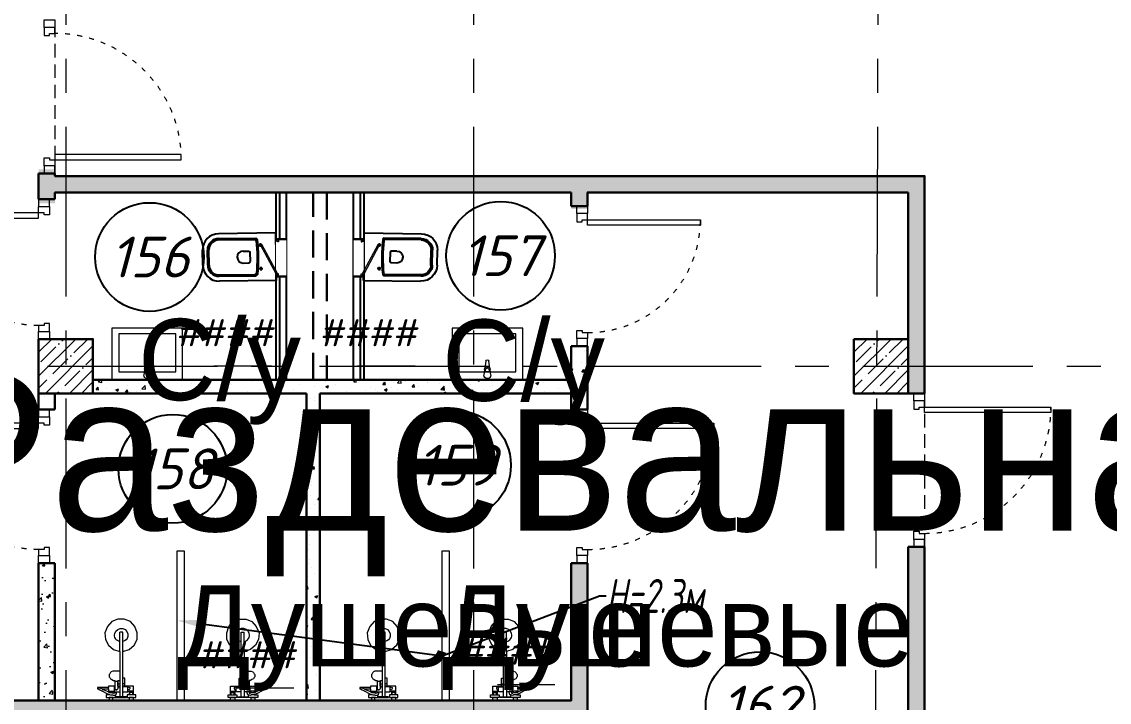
# Model space of a CAD drawing. Header units: millimetres. Extents: x -8417289 to 9420486, y -51311 to 166017.
# Drawn here: x -194558 to -186555, y 122127 to 127137 of the extents above; entities that cross this region are included whole.
import ezdxf
from ezdxf import colors
from ezdxf.entities.mleader import LeaderData, LeaderLine
from ezdxf.enums import TextEntityAlignment as Align
from ezdxf.math import Vec2, Vec3

# ---------------------------------------------------------------- set-up
doc = ezdxf.new("R2018")
doc.units = ezdxf.units.MM
doc.set_wipeout_variables(frame=1)
for name, pattern in [('ACAD_ISO03W100', [30, 12, -18]), ('ADSK_Штриховая_ш2 п1', [3, 2, -1]), ('CENTER', [2, 1.25, -0.25, 0.25, -0.25])]:
    doc.linetypes.add(name, pattern=pattern)
for name, color, linetype, lineweight in [('_АР ТЕКСТ', 250, 'Continuous', 25), ('АР_Двери', 5, 'Continuous', 18), ('АР_Колонны', 5, 'Continuous', 30), ('АР_Колонны Штрих', 250, 'Continuous', 5), ('АР_Маркер экспликации', 239, 'Continuous', 13), ('АР_Номер помещения', 1, 'Continuous', 25), ('АР_Оси', 193, 'Continuous', 9), ('АР_Отметки', 250, 'Continuous', 15), ('АР_Перегородки газоблок', 165, 'Continuous', 30), ('АР_Перегородки газоблок_Штрих', 165, 'Continuous', 5), ('АР_Перегородки сантехнические', 216, 'Continuous', 9), ('АР_Помещения_площадь', 19, 'Continuous', 9), ('АР_Размеры дверей', 15, 'Continuous', 0), ('АР_тонкая линия', 250, 'Continuous', 0)]:
    doc.layers.add(name, color=color, linetype=linetype, lineweight=lineweight)
doc.layers.add('АР_Названия помещений', color=124, linetype='Continuous', lineweight=5, plot=False)
doc.layers.add('АР_новое окно', color=160, linetype='Continuous')
doc.layers.add('ТХ_сантехника', color=253, linetype='Continuous')
doc.styles.add('ISOCPEUR', font='isocpeui.ttf', dxfattribs={"height": 250})
doc.styles.get("Standard").update_dxf_attribs({"font": 'arial.ttf'})
pattern_1 = [(50, (0, 0), (215.17805, -18.82564), [22.5, -247.5]), (355, (0, 0), (-41.6254, 225.65764), [18, -198]), (100.45144, (17.93, -1.57), (173.55265, 206.832), [19.12206, -210.34263]), (46.1842, (0, 60), (320.1724, -49.65578), [33.75, -371.25]), (96.63564, (26.68, 55.86), (280.3986, 292.2356), [28.6831, -315.51413]), (351.18416, (0, 60), (280.3986, 292.2356), [27, -297]), (21, (30, 45), (179.07212, -120.78567), [22.5, -247.5]), (326, (30, 45), (72.9946, 217.54501), [18, -198]), (71.45144, (44.92, 34.93), (252.06671, 96.75935), [19.12206, -210.34263]), (37.5, (0, 0), (3.647957, 99.868156), [0, -195.6, 0, -201, 0, -198.75]), (7.5, (0, 0), (78.92086, 118.323514), [0, -114.6, 0, -191.1, 0, -75.75]), (327.5, (-66.9, 0), (160.14673, -6.766462), [0, -75, 0, -234, 0, -310.5]), (317.5, (-96.9, 0), (174.95585, 30.031495), [0, -97.5, 0, -155.4, 0, -220.5])]

# ---------------------------------------------------------------- blocks, each defined once
blk = doc.blocks.new('*U429')
at = {"color": 8}
for points in [[(-55, -80), (-55, 0), (-115, 0), (-115, -40), (-100, -40), (-100, -80), (-55, -80)], [(0, 0), (0, -80), (-55, -80), (-55, 0), (0, 0)], [(-1130, 0), (-1130, -80), (-1075, -80), (-1075, 0), (-1130, 0)], [(-1075, -80), (-1075, 0), (-1015, 0), (-1015, -40), (-1030, -40), (-1030, -80), (-1075, -80)]]:
    blk.add_lwpolyline(points, dxfattribs=at)
blk.add_lwpolyline([(-100, -80), (-100, -1010), (-140, -1010), (-140, -80)], close=True, dxfattribs=at)
at = {"color": 8, "linetype": 'ACAD_ISO03W100', "ltscale": 3}
blk.add_arc((-100, -80), 930, 180, 270, dxfattribs=at)
blk = doc.blocks.new('*U431')
at = {"color": 8}
for points in [[(-55, -80), (-55, 0), (-115, 0), (-115, -40), (-100, -40), (-100, -80), (-55, -80)], [(0, 0), (0, -80), (-55, -80), (-55, 0), (0, 0)], [(-1030, 0), (-1030, -80), (-975, -80), (-975, 0), (-1030, 0)], [(-975, -80), (-975, 0), (-915, 0), (-915, -40), (-930, -40), (-930, -80), (-975, -80)]]:
    blk.add_lwpolyline(points, dxfattribs=at)
blk.add_lwpolyline([(-100, -80), (-100, -910), (-140, -910), (-140, -80)], close=True, dxfattribs=at)
at = {"color": 8, "linetype": 'ACAD_ISO03W100', "ltscale": 3}
blk.add_arc((-100, -80), 830, 180, 270, dxfattribs=at)
blk = doc.blocks.new('*U430')
at = {"color": 8}
for points in [[(0, 0), (0, -80), (55, -80), (55, 0), (0, 0)], [(55, -80), (55, 0), (115, 0), (115, -40), (100, -40), (100, -80), (55, -80)], [(1075, -80), (1075, 0), (1015, 0), (1015, -40), (1030, -40), (1030, -80), (1075, -80)], [(1130, 0), (1130, -80), (1075, -80), (1075, 0), (1130, 0)]]:
    blk.add_lwpolyline(points, dxfattribs=at)
blk.add_lwpolyline([(100, -80), (100, -1010), (140, -1010), (140, -80)], close=True, dxfattribs=at)
at = {"color": 8, "linetype": 'ACAD_ISO03W100', "ltscale": 3}
blk.add_arc((100, -80), 930, 270, 0, dxfattribs=at)
blk = doc.blocks.new('*U32')
at = {"layer": 'АР_Номер помещения', "color": 8}
blk.add_circle((-456.4, -1236.9), 400, dxfattribs=at)
at = {"layer": 'АР_Помещения_площадь', "color": 8}
blk.add_line((636.2, -4593.6), (213.9, -4593.6), dxfattribs=at)
at = {"color": 8, "style": 'ISOCPEUR', "flags": 1}
blk.add_attdef('КАТЕГОРИЯ', (-499.2, -2092.2), '', height=250, dxfattribs=at)
at = {"layer": 'АР_Номер помещения', "color": 8, "style": 'ISOCPEUR'}
blk.add_attdef('НОМЕР_ПОМЕЩЕНИЯ', text='', height=300, dxfattribs=at).set_placement((-456.4, -1236.9), align=Align.MIDDLE_CENTER)
at = {"layer": 'АР_Помещения_площадь', "color": 8, "lineweight": 30, "flags": 104}
blk.add_attdef('ИМЯ_ПОМЕЩЕНИЯ', text='', height=100, dxfattribs=at).set_placement((157.6, 1217.1), align=Align.MIDDLE_CENTER)
at = {"layer": 'АР_Помещения_площадь', "color": 8, "style": 'ISOCPEUR'}
blk.add_attdef('ПЛОЩАДЬ_ПОМЕЩЕНИЯ', text='', height=200, dxfattribs=at).set_placement((641.1, -4347.1), align=Align.MIDDLE_RIGHT)
blk = doc.blocks.new('*U33')
at = {"layer": 'АР_Номер помещения', "color": 8}
blk.add_circle((-201.3, 457.8), 400, dxfattribs=at)
at = {"layer": 'АР_Помещения_площадь', "color": 8}
blk.add_line((483.2, -2555.5), (60.9, -2555.5), dxfattribs=at)
at = {"color": 8, "style": 'ISOCPEUR', "flags": 1}
blk.add_attdef('КАТЕГОРИЯ', (-499.2, -2092.2), '', height=250, dxfattribs=at)
at = {"layer": 'АР_Номер помещения', "color": 8, "style": 'ISOCPEUR'}
blk.add_attdef('НОМЕР_ПОМЕЩЕНИЯ', text='', height=300, dxfattribs=at).set_placement((-201.3, 457.8), align=Align.MIDDLE_CENTER)
at = {"layer": 'АР_Помещения_площадь', "color": 8, "lineweight": 30, "flags": 104}
blk.add_attdef('ИМЯ_ПОМЕЩЕНИЯ', text='', height=100, dxfattribs=at).set_placement((157.6, 1217.1), align=Align.MIDDLE_CENTER)
at = {"layer": 'АР_Помещения_площадь', "color": 8, "style": 'ISOCPEUR'}
blk.add_attdef('ПЛОЩАДЬ_ПОМЕЩЕНИЯ', text='', height=200, dxfattribs=at).set_placement((488.1, -2309), align=Align.MIDDLE_RIGHT)
blk = doc.blocks.new('*U36')
at = {"layer": 'АР_Номер помещения', "color": 8}
blk.add_circle((-365, -1371.3), 400, dxfattribs=at)
at = {"layer": 'АР_Помещения_площадь', "color": 8}
blk.add_line((358.9, -2987.4), (-63.4, -2987.4), dxfattribs=at)
at = {"color": 8, "style": 'ISOCPEUR', "flags": 1}
blk.add_attdef('КАТЕГОРИЯ', (-499.2, -2092.2), '', height=250, dxfattribs=at)
at = {"layer": 'АР_Номер помещения', "color": 8, "style": 'ISOCPEUR'}
blk.add_attdef('НОМЕР_ПОМЕЩЕНИЯ', text='', height=300, dxfattribs=at).set_placement((-365, -1371.3), align=Align.MIDDLE_CENTER)
at = {"layer": 'АР_Помещения_площадь', "color": 8, "lineweight": 30, "flags": 104}
blk.add_attdef('ИМЯ_ПОМЕЩЕНИЯ', text='', height=100, dxfattribs=at).set_placement((157.6, 1217.1), align=Align.MIDDLE_CENTER)
at = {"layer": 'АР_Помещения_площадь', "color": 8, "style": 'ISOCPEUR'}
blk.add_attdef('ПЛОЩАДЬ_ПОМЕЩЕНИЯ', text='', height=200, dxfattribs=at).set_placement((363.8, -2740.9), align=Align.MIDDLE_RIGHT)
blk = doc.blocks.new('*U91')
at = {"layer": 'АР_Номер помещения', "color": 8}
blk.add_circle((-513.5, -1398.4), 400, dxfattribs=at)
at = {"layer": 'АР_Помещения_площадь', "color": 8}
blk.add_line((375.9, -3013.9), (-46.5, -3013.9), dxfattribs=at)
at = {"color": 8, "style": 'ISOCPEUR', "flags": 1}
blk.add_attdef('КАТЕГОРИЯ', (-499.2, -2092.2), '', height=250, dxfattribs=at)
at = {"layer": 'АР_Номер помещения', "color": 8, "style": 'ISOCPEUR'}
blk.add_attdef('НОМЕР_ПОМЕЩЕНИЯ', text='', height=300, dxfattribs=at).set_placement((-513.5, -1398.4), align=Align.MIDDLE_CENTER)
at = {"layer": 'АР_Помещения_площадь', "color": 8, "lineweight": 30, "flags": 104}
blk.add_attdef('ИМЯ_ПОМЕЩЕНИЯ', text='', height=100, dxfattribs=at).set_placement((157.6, 1217.1), align=Align.MIDDLE_CENTER)
at = {"layer": 'АР_Помещения_площадь', "color": 8, "style": 'ISOCPEUR'}
blk.add_attdef('ПЛОЩАДЬ_ПОМЕЩЕНИЯ', text='', height=200, dxfattribs=at).set_placement((380.8, -2767.4), align=Align.MIDDLE_RIGHT)
blk = doc.blocks.new('*U37')
at = {"layer": 'АР_Номер помещения', "color": 8}
blk.add_circle((-6845.3, -2943.8), 400, dxfattribs=at)
at = {"layer": 'АР_Помещения_площадь', "color": 8}
blk.add_line((-5948.9, -3748.1), (-6371.3, -3748.1), dxfattribs=at)
at = {"color": 8, "style": 'ISOCPEUR', "flags": 1}
blk.add_attdef('КАТЕГОРИЯ', (-499.2, -2092.2), '', height=250, dxfattribs=at)
at = {"layer": 'АР_Номер помещения', "color": 8, "style": 'ISOCPEUR'}
blk.add_attdef('НОМЕР_ПОМЕЩЕНИЯ', text='', height=300, dxfattribs=at).set_placement((-6845.3, -2943.8), align=Align.MIDDLE_CENTER)
at = {"layer": 'АР_Помещения_площадь', "color": 8, "lineweight": 30, "flags": 104}
blk.add_attdef('ИМЯ_ПОМЕЩЕНИЯ', text='', height=100, dxfattribs=at).set_placement((157.6, 1217.1), align=Align.MIDDLE_CENTER)
at = {"layer": 'АР_Помещения_площадь', "color": 8, "style": 'ISOCPEUR'}
blk.add_attdef('ПЛОЩАДЬ_ПОМЕЩЕНИЯ', text='', height=200, dxfattribs=at).set_placement((-5944, -3501.6), align=Align.MIDDLE_RIGHT)
blk = doc.blocks.new('*U38')
at = {"layer": 'АР_Номер помещения', "color": 8}
blk.add_circle((-6458.5, -2731.2), 400, dxfattribs=at)
at = {"layer": 'АР_Помещения_площадь', "color": 8}
blk.add_line((-7088.2, -3544.6), (-7510.5, -3544.6), dxfattribs=at)
at = {"color": 8, "style": 'ISOCPEUR', "flags": 1}
blk.add_attdef('КАТЕГОРИЯ', (-499.2, -2092.2), '', height=250, dxfattribs=at)
at = {"layer": 'АР_Номер помещения', "color": 8, "style": 'ISOCPEUR'}
blk.add_attdef('НОМЕР_ПОМЕЩЕНИЯ', text='', height=300, dxfattribs=at).set_placement((-6458.5, -2731.2), align=Align.MIDDLE_CENTER)
at = {"layer": 'АР_Помещения_площадь', "color": 8, "lineweight": 30, "flags": 104}
blk.add_attdef('ИМЯ_ПОМЕЩЕНИЯ', text='', height=100, dxfattribs=at).set_placement((157.6, 1217.1), align=Align.MIDDLE_CENTER)
at = {"layer": 'АР_Помещения_площадь', "color": 8, "style": 'ISOCPEUR'}
blk.add_attdef('ПЛОЩАДЬ_ПОМЕЩЕНИЯ', text='', height=200, dxfattribs=at).set_placement((-7083.3, -3298.1), align=Align.MIDDLE_RIGHT)
blk = doc.blocks.new('Из_буфера15266')
at = {"color": 8, "lineweight": 0, "ltscale": 100, "transparency": 33554687}
for points in [[(-13.2, -338.7), (-60.9, -354.5), (-97.9, -386.3), (-119.1, -428.6), (-119.1, -476.2), (-103.2, -523.9), (-71.4, -560.9), (-23.8, -576.8), (23.8, -576.8), (66.1, -560.9), (97.9, -523.9), (119.1, -476.2), (113.8, -428.6), (92.6, -386.3), (55.6, -354.5), (7.9, -338.7), (7.9, -195.8), (23.8, -195.8), (34.4, -195.8), (50.3, -195.8), (60.9, -195.8), (71.4, -190.5), (76.7, -185.2), (82, -174.6), (87.3, -169.3), (87.3, -158.7), (87.3, -153.5), (82, -148.2), (82, -148.2), (76.7, -137.6), (76.7, -137.6), (66.1, -132.3), (55.6, -127), (50.3, -127), (45, -127), (45, -105.8), (45, -84.7), (92.6, -84.7), (92.6, -74.1), (166.7, -74.1), (172, -74.1), (172, -68.8), (172, -63.5), (166.7, -63.5), (156.1, -58.2), (134.9, -47.6), (108.5, -31.7), (92.6, -26.5), (92.6, -21.2), (108.5, -21.2), (108.5, 0), (39.7, 0), (39.7, -21.2), (39.7, -21.2), (39.7, -21.2), (34.4, -21.2), (34.4, -21.2), (29.1, -42.3), (7.9, -42.3), (7.9, -5.3), (39.7, -5.3), (39.7, 0), (-39.7, 0), (-39.7, -5.3), (-13.2, -5.3), (-13.2, -42.3), (-50.3, -42.3), (-50.3, -47.6), (-60.9, -47.6), (-60.9, -37), (-60.9, -37), (-60.9, -21.2), (-45, -21.2), (-45, 0), (-108.5, 0), (-108.5, -21.2), (-92.6, -21.2), (-92.6, -37), (-92.6, -37), (-92.6, -47.6), (-92.6, -47.6), (-92.6, -84.7), (-29.1, -84.7)], [(-92.6, -21.2), (-60.9, -21.2)], [(-92.6, -37), (-60.9, -37)], [(-92.6, -47.6), (-60.9, -47.6)], [(-87.3, -21.2), (-87.3, -37)], [(-66.1, -21.2), (-66.1, -37)], [(-50.3, -47.6), (-50.3, -79.4)], [(-50.3, -79.4), (-13.2, -79.4)], [(-13.2, -5.3), (7.9, -5.3)], [(-13.2, -42.3), (-13.2, -142.9)], [(7.9, -195.8), (7.9, -42.3)], [(23.8, -79.4), (7.9, -79.4)], [(23.8, -63.5), (23.8, -63.5), (23.8, -63.5), (29.1, -58.2), (29.1, -58.2), (29.1, -58.2), (29.1, -58.2), (34.4, -58.2), (39.7, -58.2), (39.7, -58.2), (39.7, -58.2), (39.7, -58.2), (45, -58.2), (45, -63.5), (45, -63.5)], [(23.8, -105.8), (23.8, -63.5)], [(45, -42.3), (29.1, -42.3)], [(34.4, -58.2), (29.1, -58.2)], [(34.4, -58.2), (34.4, -58.2)], [(39.7, -58.2), (34.4, -58.2)], [(55.6, -15.9), (39.7, -21.2)], [(39.7, -58.2), (39.7, -58.2)], [(45, -63.5), (45, -63.5)], [(45, -84.7), (45, -63.5)], [(50.3, -79.4), (45, -79.4)], [(50.3, -47.6), (50.3, -47.6)], [(50.3, -52.9), (50.3, -47.6)], [(50.3, -79.4), (50.3, -47.6)], [(50.3, -58.2), (50.3, -52.9)], [(55.6, -15.9), (55.6, -15.9)], [(60.9, -21.2), (55.6, -15.9)], [(55.6, -31.7), (55.6, -31.7)], [(76.7, -37), (55.6, -31.7)], [(92.6, -26.5), (76.7, -21.2), (60.9, -21.2)], [(60.9, -37), (66.1, -37), (82, -37), (82, -37)], [(87.3, -47.6), (60.9, -47.6)], [(66.1, -31.7), (66.1, -37)], [(87.3, -37), (76.7, -37)], [(82, -21.2), (92.6, -21.2)], [(92.6, -63.5), (92.6, -74.1)], [(166.7, -74.1), (150.8, -68.8), (134.9, -63.5)], [(166.7, -74.1), (166.7, -74.1)], [(-29.1, -84.7), (-29.1, -142.9), (-23.8, -142.9), (-23.8, -142.9), (-23.8, -142.9), (-18.5, -142.9), (-13.2, -142.9), (-13.2, -142.9), (-13.2, -338.7)], [(-29.1, -84.7), (-13.2, -84.7)], [(-29.1, -100.5), (-13.2, -100.5)], [(23.8, -84.7), (7.9, -84.7)], [(23.8, -100.5), (7.9, -100.5)], [(13.2, -127), (7.9, -127)], [(18.5, -127), (13.2, -127)], [(23.8, -121.7), (18.5, -127)], [(23.8, -84.7), (23.8, -127)], [(23.8, -127), (23.8, -105.8)], [(45, -121.7), (34.4, -121.7), (23.8, -121.7)], [(45, -127), (45, -121.7)], [(-13.2, -338.7), (-13.2, -481.5)], [(7.9, -338.7), (7.9, -481.5)], [(-13.2, -481.5), (7.9, -481.5)]]:
    blk.add_lwpolyline(points, dxfattribs=at)
for points in [[(-92.6, 0), (-60.9, 0), (-60.9, 21.2), (-92.6, 21.2)], [(60.9, 0), (87.3, 0), (87.3, 21.2), (60.9, 21.2)], [(39.7, -21.2), (39.7, -21.2)], [(50.3, -42.3), (45, -42.3), (45, -31.7), (55.6, -31.7), (55.6, -31.7), (55.6, -37), (60.8, -37), (60.8, -47.6), (50.3, -47.6)], [(87.3, -47.6), (87.3, -37), (103.2, -47.6), (129.6, -58.2), (134.9, -63.5), (92.6, -63.5), (92.6, -47.6)]]:
    blk.add_lwpolyline(points, close=True, dxfattribs=at)
for points, knots in [([(-50.3, -74.1), (-55.6, -79.4), (-60.9, -74.1), (-66.1, -74.1), (-66.1, -68.8), (-66.1, -63.5), (-60.9, -58.2), (-55.6, -58.2), (-55.6, -58.2), (-50.3, -58.2)], [0, 0, 0, 0, 1, 1, 1, 2, 2, 2, 3, 3, 3, 3]), ([(7.9, -412.7), (34.4, -418), (55.6, -444.5), (45, -471), (39.7, -497.4), (13.2, -513.3), (-13.2, -508), (-39.7, -502.7), (-55.6, -476.2), (-50.3, -449.8), (-45, -428.6), (-34.4, -418), (-13.2, -412.7)], [0, 0, 0, 0, 1, 1, 1, 2, 2, 2, 3, 3, 3, 4, 4, 4, 4])]:
    blk.add_open_spline(points, degree=3, knots=knots, dxfattribs=at)
blk = doc.blocks.new('унитаз поликлиники')
at = {"color": 8}
for p, q in [((0, 175), (0, -175)), ((0, 175), (420, 175)), ((125.6, 86.7), (99.5, 86.7)), ((112.4, 73.1), (112.4, 100.2)), ((420, 138.7), (149.6, 138.7)), ((420, 129), (156.8, 128.7)), ((191.9, -33.7), (191.9, 33.7)), ((242.4, 43.7), (201.9, 43.7)), ((494, 57.1), (494, -57.1)), ((504, 55), (504, -55)), ((540, 55), (540, -55)), ((112.3, -73), (112.3, -100.1)), ((242.4, -43.7), (201.9, -43.7)), ((125.5, -86.5), (99.4, -86.5)), ((420, -139), (147.9, -138.7)), ((420, -129), (155.2, -128.7)), ((0, -175), (420, -175))]:
    blk.add_line(p, q, dxfattribs=at)
for centre, radius, start, end in [((420, 55), 120, 0, 90), ((420.5, 55.2), 83.5, 359.86187, 90.33349), ((420, 55), 74, 0, 90), ((242.4, 0), 43.7, 270, 90), ((420, -55), 120, 270, 0), ((420, -55), 84, 270, 0), ((420, -55), 74, 270, 358.40182)]:
    blk.add_arc(centre, radius, start, end, dxfattribs=at)
at = {"color": 8, "extrusion": (0, 0, -1)}
for centre, major_axis, ratio, start_param, end_param in [((112.4, 86.8), (3.55, 3.55), 1, 5.504025, 11.78721), ((1158.1, 0), (-731, -726.4), 0.993775, 0.659849, 0.910919), ((984.1, 0), (-23.4, -941.4), 0.89728, 1.422258, 1.677847), ((149.5, 127.3), (-5.6, -10.5), 0.821373, 1.269211, 2.570669), ((154.4, 119.8), (-5.61, -7.72), 0.798093, 1.232924, 2.686723), ((201.9, -33.5), (4.12, -9.49), 0.964797, 0.42926, 1.943413), ((147.9, -127.5), (5.4, -10.4), 0.836443, 0.56114, 1.877577), ((155.2, -117.5), (5.3, -10.4), 0.842984, 0.549902, 1.8819)]:
    blk.add_ellipse(centre, major_axis=major_axis, ratio=ratio, start_param=start_param, end_param=end_param, dxfattribs=at)
at = {"color": 8}
for centre, major_axis, ratio, start_param, end_param in [((201.9, 33.5), (4.12, 9.49), 0.964797, 0.42926, 1.943413), ((112.3, -86.6), (3.54, -3.55), 1, 5.504025, 11.78721)]:
    blk.add_ellipse(centre, major_axis=major_axis, ratio=ratio, start_param=start_param, end_param=end_param, dxfattribs=at)
blk = doc.blocks.new('Из_буфера27431')
at = {"color": 8, "linetype": 'Continuous', "lineweight": 5}
for p, q in [((-138.5, 11.1), (-85.6, 17.7)), ((-138.5, 11.1), (-85.6, 17.7)), ((-76.1, 21), (-34.1, 25)), ((-76.1, 21), (-34.1, 25)), ((-59, 13.6), (-73.9, 13.6)), ((-59, 13.6), (-73.9, 13.6)), ((-59, -13.6), (-59, 13.6)), ((-59, -13.6), (-59, 13.6)), ((-85.6, -17.7), (-138.5, -11.1)), ((-85.6, -17.7), (-138.5, -11.1)), ((-34.1, -25), (-76.1, -21)), ((-34.1, -25), (-76.1, -21)), ((-73.9, -13.6), (-59, -13.6)), ((-73.9, -13.6), (-59, -13.6))]:
    blk.add_line(p, q, dxfattribs=at)
for points in [[(0, -260), (-380, -260), (-380, 260), (0, 260)], [(-59, -210), (-339.1, -210), (-339.1, 210), (-59, 210)], [(-59, -210), (-339.1, -210), (-339.1, 210), (-59, 210)]]:
    blk.add_lwpolyline(points, close=True, dxfattribs=at)
for centre, radius, start, end in [((-137.1, 0), 11.2, 97.13892, 262.86108), ((-137.1, 0), 11.2, 97.13892, 262.86108), ((-74.2, 0), 21.1, 122.77103, 237.22897), ((-74.2, 0), 21.1, 122.77103, 237.22897), ((-73.9, 0), 13.6, 90, 270), ((-73.9, 0), 13.6, 90, 270), ((-74.2, 0), 21.1, 95.16961, 122.77103), ((-74.2, 0), 21.1, 95.16961, 122.77103), ((-34.1, 0), 25, 270, 90), ((-34.1, 0), 25, 270, 90), ((-74.2, 0), 21.1, 237.22897, 264.83039), ((-74.2, 0), 21.1, 237.22897, 264.83039)]:
    blk.add_arc(centre, radius, start, end, dxfattribs=at)
blk = doc.blocks.new('_DotSmall')
at = {"color": 8, "linetype": 'ByBlock', "const_width": 0.5}
blk.add_lwpolyline([(-0.0625, 0, 1), (0.0625, 0, 1)], format="xyb", close=True, dxfattribs=at)
blk = doc.blocks.new('*U521')
at = {"color": 8}
blk.add_wipeout([(-565, 60), (445, 60), (445, -218), (-565, -218)], dxfattribs=at)
for p, q in [((-530, 60), (-565, 60)), ((-550, 60), (-550, -10)), ((-550, -10), (-550, 60)), ((-510, 60), (-530, 60)), ((-510, 20), (-510, 60)), ((-500, 20), (-510, 20)), ((-500, -10), (-500, 20)), ((380, -10), (380, 20)), ((380, 20), (390, 20)), ((390, 20), (390, 60)), ((390, 60), (410, 60)), ((410, 60), (445, 60)), ((430, 60), (430, -10)), ((430, -10), (430, 60)), ((-565, -10), (-530, -10)), ((-530, -10), (-500, -10)), ((410, -10), (380, -10)), ((445, -10), (410, -10))]:
    blk.add_line(p, q, dxfattribs=at)
at = {"color": 8, "lineweight": 30}
for p, q in [((-565, 60), (-565, -218)), ((445, 60), (445, -218))]:
    blk.add_line(p, q, dxfattribs=at)
at = {"color": 8}
blk.add_lwpolyline([(389, 60), (370, 25), (-424, 448), (-406, 483)], close=True, dxfattribs=at)

msp = doc.modelspace()

# ---------------------------------------------------------------- hatches: boundary and pattern name
at = {"layer": 'АР_Колонны Штрих', "ltscale": 100}
h = msp.add_hatch(dxfattribs=at)
h.set_pattern_fill('ANSI35', color=8, scale=500)
h.set_pattern_definition([(45, (-1151486.01, 164672.16), (-88.388348, 88.388348), []), (45, (-1151397.63, 164672.16), (-88.388348, 88.388348), [156.25, -31.25, 0, -31.25])])
h.paths.add_polyline_path([(-194033.92, 124800.68), (-194433.92, 124800.68), (-194433.92, 124400.68), (-194033.92, 124400.68)])
h = msp.add_hatch(dxfattribs=at)
h.set_pattern_fill('ANSI35', color=8, scale=500)
h.set_pattern_definition([(45, (-1145486.01, 164672.16), (-88.388348, 88.388348), []), (45, (-1145397.63, 164672.16), (-88.388348, 88.388348), [156.25, -31.25, 0, -31.25])])
h.paths.add_polyline_path([(-188033.92, 124800.68), (-188433.92, 124800.68), (-188433.92, 124400.68), (-188033.92, 124400.68)])
at = {"layer": 'АР_Перегородки газоблок_Штрих', "ltscale": 100}
h = msp.add_hatch(dxfattribs=at)
h.set_pattern_fill('AR-CONC', color=8, scale=30)
h.set_pattern_definition(pattern_1)
h.paths.add_polyline_path([(-194313.91, 126050.82), (-194433.91, 126050.82), (-194433.92, 125800.68), (-194313.91, 125800.68), (-194313.92, 125880.95), (-190513.92, 125880.94), (-190513.92, 125759.19), (-190393.92, 125759.19), (-190393.92, 125880.93), (-188033.92, 125880.92), (-188033.91, 124400.86), (-187913.91, 124400.5), (-187913.92, 126000.93), (-194313.91, 126000.94)])
h = msp.add_hatch(dxfattribs=at)
h.set_pattern_fill('AR-CONC', color=8, scale=30)
h.set_pattern_definition(pattern_1)
h.paths.add_polyline_path([(-190393.92, 124759.19), (-190513.92, 124759.19), (-190513.92, 124282.39), (-190393.92, 124282.39)])
h = msp.add_hatch(dxfattribs=at)
h.set_pattern_fill('AR-CONC', color=8, scale=30)
h.set_pattern_definition(pattern_1)
h.paths.add_polyline_path([(-192463.92, 124400.68), (-192463.92, 122140.32), (-192363.92, 122140.32), (-192363.92, 124400.68), (-190513.92, 124400.68), (-190513.92, 124500.68), (-192136.07, 124500.67), (-192136.07, 124504.84), (-192236.07, 124504.84), (-192236.07, 124500.68), (-192536.76, 124500.68), (-192536.76, 124499.88), (-192636.76, 124499.88), (-192636.76, 124500.68), (-194033.92, 124500.68), (-194033.92, 124400.68)])
h = msp.add_hatch(dxfattribs=at)
h.set_pattern_fill('AR-CONC', color=8, scale=30)
h.set_pattern_definition(pattern_1)
h.paths.add_polyline_path([(-194313.92, 124400.68), (-194433.92, 124400.68), (-194433.92, 124282.39), (-194313.92, 124282.39)])
h = msp.add_hatch(dxfattribs=at)
h.set_pattern_fill('AR-CONC', color=8, scale=30)
h.set_pattern_definition(pattern_1)
h.paths.add_polyline_path([(-190393.92, 123152.39), (-190513.92, 123152.39), (-190513.91, 122140.32), (-197362.45, 122140.32), (-197362.45, 122020.31), (-190513.91, 122020.31), (-190513.9, 121448.48), (-197363.92, 121448.48), (-197363.92, 121328.5), (-190513.9, 121328.51), (-190513.9, 121322.61), (-190513.9, 121322.61), (-190513.9, 120884.3), (-190513.86, 118520.66), (-190613.18, 118520.66), (-190613.18, 118400.66), (-188433.92, 118400.68), (-188433.92, 118520.68), (-190393.86, 118520.66)])
edge = h.paths.add_edge_path()
edge.add_line((-197363.92, 121105.74), (-197363.92, 121143.32))
edge.add_arc((-197538.81, 121433.33), 338.67, 279.328159, 301.092484, ccw=False)
edge.add_line((-197483.92, 121099.14), (-197483.92, 118520.66))
edge.add_line((-197483.92, 118520.66), (-197633.88, 118520.65))
edge.add_line((-197633.88, 118520.65), (-197633.87, 118400.65))
edge.add_line((-197633.87, 118400.65), (-197264.95, 118400.65))
edge.add_line((-197264.95, 118400.65), (-197264.96, 118520.65))
edge.add_line((-197264.96, 118520.65), (-197363.92, 118520.67))
edge.add_line((-197363.92, 118520.67), (-197363.92, 121105.74))
h.paths.add_polyline_path([(-187913.92, 123270.68), (-187993.92, 123270.82), (-188033.91, 123270.82), (-188033.92, 121714.32), (-188033.92, 118400.68), (-187913.92, 118400.68), (-187913.92, 121948.47)])
h = msp.add_hatch(dxfattribs=at)
h.set_pattern_fill('AR-CONC', color=8, scale=30)
h.set_pattern_definition(pattern_1)
h.paths.add_polyline_path([(-194313.92, 123152.39), (-194353.92, 123152.39), (-194353.92, 123152.39), (-194433.92, 123152.39), (-194433.92, 122140.32), (-194313.92, 122140.32)])

# ---------------------------------------------------------------- linework, layer by layer
at = {"layer": 'АР_Колонны', "color": 8, "ltscale": 100}
for points in [[(-194433.92, 124800.68), (-194033.92, 124800.68), (-194033.92, 124400.68), (-194433.92, 124400.68)], [(-188433.92, 124800.68), (-188033.92, 124800.68), (-188033.92, 124400.68), (-188433.92, 124400.68)]]:
    msp.add_lwpolyline(points, close=True, dxfattribs=at)
at = {"layer": 'АР_Оси', "color": 8, "linetype": 'CENTER', "ltscale": 1000}
for p, q in [((-194233.92, 134363.15), (-194233.92, 78630.8)), ((-191233.92, 134363.15), (-191233.92, 74900.03)), ((-188233.92, 134363.15), (-188423.92, 78630.8)), ((-224367.61, 124600.68), (-141189.21, 124600.68)), ((-224367.61, 124600.68), (-141189.21, 124600.68))]:
    msp.add_line(p, q, dxfattribs=at)
at = {"layer": 'АР_Перегородки газоблок', "color": 8, "ltscale": 100}
for p, q in [((-188033.92, 125880.92), (-190398.02, 125880.92)), ((-188033.92, 124400.68), (-188033.92, 125880.92)), ((-188033.92, 121714.32), (-188033.92, 123270.82))]:
    msp.add_line(p, q, dxfattribs=at)
for points in [[(-194433.91, 126020.82), (-194433.92, 125830.68)], [(-194433.91, 126020.82), (-194313.91, 126020.82)], [(-194313.91, 126020.82), (-194313.91, 126000.95)], [(-188033.91, 124400.68), (-187913.92, 124400.68), (-187913.92, 126000.95), (-194313.91, 126000.94)], [(-187913.92, 126000.98), (-188033.92, 126000.98)], [(-194313.92, 125830.68), (-194433.92, 125830.68)], [(-190513.92, 125880.95), (-194313.92, 125880.95)], [(-194313.92, 125880.95), (-194313.92, 125830.68)], [(-190513.92, 125779.19), (-190513.92, 125880.92)], [(-190393.92, 125880.92), (-190393.92, 125779.19)], [(-190393.92, 125779.19), (-190513.92, 125779.19)], [(-190513.92, 124282.39), (-190513.92, 124749.19)], [(-190513.92, 124749.19), (-190393.92, 124749.19)], [(-190393.92, 124749.19), (-190393.92, 124282.39)], [(-194033.92, 124500.68), (-192363.92, 124500.68)], [(-192363.92, 124500.68), (-190513.92, 124500.68)], [(-194433.92, 124400.68), (-194433.92, 124282.39)], [(-194313.92, 124400.68), (-194313.92, 124282.39)], [(-192463.92, 124400.68), (-194033.92, 124400.68)], [(-192463.92, 122140.32), (-192463.92, 124400.68)], [(-192363.92, 124400.68), (-192363.92, 122140.32)], [(-190513.92, 124400.68), (-192363.92, 124400.68)], [(-194313.92, 124282.39), (-194433.92, 124282.39)], [(-190393.92, 124282.39), (-190513.92, 124282.39)], [(-188033.91, 123270.82), (-187913.92, 123270.82), (-187913.92, 121744.5)], [(-197363.92, 122140.32), (-190513.91, 122140.32), (-190513.92, 123152.39)], [(-194433.92, 123152.39), (-194433.92, 122140.32)], [(-194433.92, 123152.39), (-194313.92, 123152.39)], [(-194313.92, 123152.39), (-194313.92, 122140.32)], [(-190513.92, 123152.39), (-190393.92, 123152.39)], [(-190393.86, 123152.39), (-190393.86, 118520.66)], [(-196904.35, 122140.32), (-194433.92, 122140.32)], [(-194313.92, 122140.31), (-190513.91, 122140.36)]]:
    msp.add_lwpolyline(points, dxfattribs=at)
at = {"layer": 'АР_Перегородки газоблок', "color": 8, "lineweight": 25, "ltscale": 100}
for points in [[(-192686.76, 124500.7), (-192686.76, 125880.96)], [(-192661.76, 125880.96), (-192661.76, 124500.7)], [(-192611.76, 125880.96), (-192611.76, 124500.7)], [(-192116.07, 124500.68), (-192116.07, 125880.95)], [(-192066.07, 124500.68), (-192066.07, 125880.95)], [(-192039.87, 125880.94), (-192039.87, 124500.68)]]:
    msp.add_lwpolyline(points, dxfattribs=at)
at = {"layer": 'АР_Перегородки газоблок', "color": 8, "linetype": 'ADSK_Штриховая_ш2 п1', "lineweight": 30, "ltscale": 100}
msp.add_lwpolyline([(-192413.92, 125880.95), (-192313.92, 125880.95), (-192313.92, 124500.68), (-192413.92, 124500.68)], close=True, dxfattribs=at)
at = {"layer": 'АР_Перегородки сантехнические', "color": 8, "lineweight": 0}
for points in [[(-193413.92, 123240.95), (-193363.92, 123240.95), (-193363.92, 122140.32), (-193413.92, 122140.32)], [(-191463.92, 123240.95), (-191413.92, 123240.95), (-191413.92, 122140.32), (-191463.92, 122140.32)]]:
    msp.add_lwpolyline(points, close=True, dxfattribs=at)
at = {"layer": 'АР_тонкая линия', "color": 8, "linetype": 'ADSK_Штриховая_ш2 п1', "ltscale": 50}
for p, q in [((-194313.92, 127123.32), (-194313.91, 126000.95)), ((-187913.92, 124400.68), (-187913.92, 123270.68))]:
    msp.add_line(p, q, dxfattribs=at)

# ---------------------------------------------------------------- block references
at = {"layer": 'АР_Двери', "color": 8, "rotation": 90.00000000000001}
for name, p in [('*U430', (-194393.92, 126020.82)), ('*U431', (-190473.92, 125779.19)), ('*U429', (-187993.92, 124400.68)), ('*U429', (-190473.92, 124282.39))]:
    msp.add_blockref(name, p, dxfattribs=at)
at = {"layer": 'АР_Двери', "color": 8, "xscale": -1, "rotation": 270}
for name, p in [('*U431', (-194353.92, 125830.68)), ('*U429', (-194353.92, 124282.39))]:
    msp.add_blockref(name, p, dxfattribs=at)
at = {"layer": 'АР_Маркер экспликации', "color": 8}
ref = msp.add_blockref('*U38', (-184575.89, 128145.33), dxfattribs=at)
ref.add_attrib('НОМЕР_ПОМЕЩЕНИЯ', '157', dxfattribs={"layer": 'АР_Номер помещения', "color": 8, "height": 300, "style": 'ISOCPEUR'}).set_placement((-191034.44, 125414.17), align=Align.MIDDLE_CENTER)
lines = msp.add_mtext('С/у', dxfattribs={"layer": 'АР_Названия помещений', "color": 8, "insert": (-191465.51, 124944.23), "char_height": 597.711, "width": 926.94, "attachment_point": 1})
ref.add_attrib('ИМЯ_ПОМЕЩЕНИЯ', '', (-191465.51, 124944.23), dxfattribs={"flags": 104}).embed_mtext(lines)
ref.add_attrib('ПЛОЩАДЬ_ПОМЕЩЕНИЯ', '####', dxfattribs={"layer": 'АР_Помещения_площадь', "color": 8, "height": 200, "style": 'ISOCPEUR'}).set_placement((-191659.19, 124847.19), align=Align.MIDDLE_RIGHT)
ref = msp.add_blockref('*U37', (-186772.54, 128348.83), dxfattribs=at)
ref.add_attrib('НОМЕР_ПОМЕЩЕНИЯ', '156', dxfattribs={"layer": 'АР_Номер помещения', "color": 8, "height": 300, "style": 'ISOCPEUR'}).set_placement((-193617.85, 125405.02), align=Align.MIDDLE_CENTER)
lines = msp.add_mtext('С/у', dxfattribs={"layer": 'АР_Названия помещений', "color": 8, "insert": (-193702.32, 124948.91), "char_height": 597.711, "width": 926.94, "attachment_point": 1})
ref.add_attrib('ИМЯ_ПОМЕЩЕНИЯ', '', (-193702.32, 124948.91), dxfattribs={"flags": 104}).embed_mtext(lines)
ref.add_attrib('ПЛОЩАДЬ_ПОМЕЩЕНИЯ', '####', dxfattribs={"layer": 'АР_Помещения_площадь', "color": 8, "height": 200, "style": 'ISOCPEUR'}).set_placement((-192716.55, 124847.19), align=Align.MIDDLE_RIGHT)
ref = msp.add_blockref('*U91', (-192932.98, 125243.82), dxfattribs=at)
ref.add_attrib('НОМЕР_ПОМЕЩЕНИЯ', '158', dxfattribs={"layer": 'АР_Номер помещения', "color": 8, "height": 300, "style": 'ISOCPEUR'}).set_placement((-193446.45, 123845.42), align=Align.MIDDLE_CENTER)
lines = msp.add_mtext('Душевые', dxfattribs={"layer": 'АР_Названия помещений', "color": 8, "insert": (-193413.92, 122989.04), "char_height": 597.711, "width": 926.94, "attachment_point": 1})
ref.add_attrib('ИМЯ_ПОМЕЩЕНИЯ', '', (-193413.92, 122989.04), dxfattribs={"flags": 104}).embed_mtext(lines)
ref.add_attrib('ПЛОЩАДЬ_ПОМЕЩЕНИЯ', '####', dxfattribs={"layer": 'АР_Помещения_площадь', "color": 8, "height": 200, "style": 'ISOCPEUR'}).set_placement((-192552.22, 122476.39), align=Align.MIDDLE_RIGHT)
ref = msp.add_blockref('*U36', (-190993.51, 125243.82), dxfattribs=at)
ref.add_attrib('НОМЕР_ПОМЕЩЕНИЯ', '159', dxfattribs={"layer": 'АР_Номер помещения', "color": 8, "height": 300, "style": 'ISOCPEUR'}).set_placement((-191358.5, 123872.5), align=Align.MIDDLE_CENTER)
lines = msp.add_mtext('Душевые', dxfattribs={"layer": 'АР_Названия помещений', "color": 8, "insert": (-191463.92, 122989.04), "char_height": 597.711, "width": 926.94, "attachment_point": 1})
ref.add_attrib('ИМЯ_ПОМЕЩЕНИЯ', '', (-191463.92, 122989.04), dxfattribs={"flags": 104}).embed_mtext(lines)
ref.add_attrib('ПЛОЩАДЬ_ПОМЕЩЕНИЯ', '####', dxfattribs={"layer": 'АР_Помещения_площадь', "color": 8, "height": 200, "style": 'ISOCPEUR'}).set_placement((-190629.71, 122502.96), align=Align.MIDDLE_RIGHT)
ref = msp.add_blockref('*U33', (-188923.68, 121641.25), dxfattribs=at)
ref.add_attrib('НОМЕР_ПОМЕЩЕНИЯ', '162', dxfattribs={"layer": 'АР_Номер помещения', "color": 8, "height": 300, "style": 'ISOCPEUR'}).set_placement((-189124.99, 122099.05), align=Align.MIDDLE_CENTER)
lines = msp.add_mtext('Разде-\\Pвальная', dxfattribs={"layer": 'АР_Названия помещений', "color": 8, "insert": (-189356.33, 120937.13), "char_height": 628.975, "width": 926.94, "attachment_point": 1})
ref.add_attrib('ИМЯ_ПОМЕЩЕНИЯ', '', (-189356.33, 120937.13), dxfattribs={"flags": 104}).embed_mtext(lines)
ref.add_attrib('ПЛОЩАДЬ_ПОМЕЩЕНИЯ', '#####', dxfattribs={"layer": 'АР_Помещения_площадь', "color": 8, "height": 200, "style": 'ISOCPEUR'}).set_placement((-188435.54, 119332.24), align=Align.MIDDLE_RIGHT)
at = {"layer": 'АР_новое окно', "color": 8}
ref = msp.add_blockref('*U32', (-195440.93, 126877.05), dxfattribs=at)
ref.add_attrib('НОМЕР_ПОМЕЩЕНИЯ', '155', dxfattribs={"layer": 'АР_Номер помещения', "color": 8, "height": 300, "style": 'ISOCPEUR'}).set_placement((-195897.32, 125640.15), align=Align.MIDDLE_CENTER)
lines = msp.add_mtext('Раздевальная', dxfattribs={"layer": 'АР_Названия помещений', "color": 8, "insert": (-195385.91, 124554.18), "char_height": 1163.6004, "width": 926.94, "attachment_point": 1})
ref.add_attrib('ИМЯ_ПОМЕЩЕНИЯ', '', (-195385.91, 124554.18), dxfattribs={"flags": 104}).embed_mtext(lines)
ref.add_attrib('ПЛОЩАДЬ_ПОМЕЩЕНИЯ', '#####', dxfattribs={"layer": 'АР_Помещения_площадь', "color": 8, "height": 200, "style": 'ISOCPEUR'}).set_placement((-194799.81, 122529.91), align=Align.MIDDLE_RIGHT)
at = {"layer": 'ТХ_сантехника', "color": 8, "rotation": 180.8645356381789}
msp.add_blockref('унитаз поликлиники', (-192686.76, 125408.13), dxfattribs=at)
at = {"layer": 'ТХ_сантехника', "color": 8, "xscale": -1, "rotation": 179.1354643618211}
msp.add_blockref('унитаз поликлиники', (-192039.87, 125408.13), dxfattribs=at)
at = {"layer": 'ТХ_сантехника', "color": 8, "ltscale": 100, "xscale": -1}
for name, p, rotation in [('Из_буфера27431', (-193634.38, 124500.68), 90), ('Из_буфера27431', (-191131.85, 124500.68), 90), ('Из_буфера15266', (-192929.9, 122161.5), 180), ('Из_буфера15266', (-190999.6, 122161.5), 180)]:
    msp.add_blockref(name, p, dxfattribs=dict(at, rotation=rotation))
at = {"layer": 'ТХ_сантехника', "color": 8, "ltscale": 100, "rotation": 180}
for p in [(-193828.24, 122161.5), (-191897.93, 122161.5)]:
    msp.add_blockref('Из_буфера15266', p, dxfattribs=at)

# ---------------------------------------------------------------- leaders
at = {"layer": '_АР ТЕКСТ', "color": 8}
ml = msp.add_multileader_mtext('Standard', dxfattribs=at)
ml.set_content('{\\W0.8;-2,550}', color=8, style='ISOCPEUR')
ml.set_leader_properties(color=8, linetype='Continuous', lineweight=-1)
ml.set_arrow_properties(name='DOTSMALL')
ml.build(insert=Vec2(0, 0))
ml.multileader.update_dxf_attribs({"has_text_frame": 1, "text_left_attachment_type": 4, "text_right_attachment_type": 4, "dogleg_length": 100, "arrow_head_size": 180})
ctx = ml.context
ctx.base_point, ctx.char_height, ctx.arrow_head_size, ctx.landing_gap_size, ctx.plane_origin = Vec3(-302775.82, 123943.26, -1.96), 250, 180, 50, Vec3(-302295.49, 121699.25, -1.96)
ctx.left_attachment, ctx.right_attachment = 4, 4
notes = []
notes.append((ctx, [(0, (0, 0, 0), (0, 0), (1, 0), 1, [])]))
ctx.mtext.insert, ctx.mtext.width, ctx.mtext.defined_height, ctx.mtext.line_spacing_style, ctx.mtext.flow_direction = Vec3(-302725.82, 124276.6, -1.96), 801.0864, 330.71, 2, 5
at = {"layer": 'АР_Отметки', "color": 8}
ml = msp.add_multileader_mtext('Standard', dxfattribs=at)
ml.set_content('%%P0,000', color=8, style='ISOCPEUR')
ml.set_leader_properties(color=8, linetype='Continuous', lineweight=-1)
ml.set_arrow_properties(name='DOTSMALL')
ml.build(insert=Vec2(0, 0))
ml.multileader.update_dxf_attribs({"has_text_frame": 1, "text_left_attachment_type": 4, "text_right_attachment_type": 4, "dogleg_length": 100, "arrow_head_size": 180})
ctx = ml.context
ctx.base_point, ctx.char_height, ctx.arrow_head_size, ctx.landing_gap_size, ctx.plane_origin = Vec3(-188172.51, 132152.93), 250, 180, 50, Vec3(-190605.43, 130585.92)
ctx.left_attachment, ctx.right_attachment = 4, 4
notes.append((ctx, [(0, (0, 0, 0), (0, 0), (1, 0), 1, [])]))
ctx.mtext.insert, ctx.mtext.width, ctx.mtext.line_spacing_style, ctx.mtext.flow_direction = Vec3(-188122.51, 132486.27), 852.697, 2, 5
ml = msp.add_multileader_mtext('Standard', dxfattribs=at)
ml.set_content('%%P0,000', color=8, style='ISOCPEUR')
ml.set_leader_properties(color=8, linetype='Continuous', lineweight=-1)
ml.set_arrow_properties(name='DOTSMALL')
ml.build(insert=Vec2(0, 0))
ml.multileader.update_dxf_attribs({"has_text_frame": 1, "text_left_attachment_type": 4, "text_right_attachment_type": 4, "dogleg_length": 100, "arrow_head_size": 180})
ctx = ml.context
ctx.base_point, ctx.char_height, ctx.arrow_head_size, ctx.landing_gap_size, ctx.plane_origin = Vec3(-195756.55, 128483.82, -0.16), 250, 180, 50, Vec3(-198827.64, 126894.28, -0.16)
ctx.left_attachment, ctx.right_attachment = 4, 4
notes.append((ctx, [(0, (0, 0, 0), (0, 0), (1, 0), 1, [])]))
ctx.mtext.insert, ctx.mtext.width, ctx.mtext.line_spacing_style, ctx.mtext.flow_direction = Vec3(-195706.55, 128817.16, -0.16), 852.697, 2, 5
ml = msp.add_multileader_mtext('Standard', dxfattribs=at)
ml.set_content('{\\W0.8;-2,250}', color=8, style='ISOCPEUR')
ml.set_leader_properties(color=8, linetype='Continuous', lineweight=-1)
ml.set_arrow_properties(name='DOTSMALL')
ml.build(insert=Vec2(0, 0))
ml.multileader.update_dxf_attribs({"has_text_frame": 1, "text_left_attachment_type": 4, "text_right_attachment_type": 4, "dogleg_length": 100, "arrow_head_size": 180})
ctx = ml.context
ctx.base_point, ctx.char_height, ctx.arrow_head_size, ctx.landing_gap_size, ctx.plane_origin = Vec3(-297233.62, 128352.86), 250, 180, 50, Vec3(-296855.54, 126878.84)
ctx.left_attachment, ctx.right_attachment = 4, 4
notes.append((ctx, [(0, (0, 0, 0), (0, 0), (1, 0), 1, [])]))
ctx.mtext.insert, ctx.mtext.width, ctx.mtext.defined_height, ctx.mtext.line_spacing_style, ctx.mtext.flow_direction = Vec3(-297183.62, 128686.19), 769.989, 343.89, 2, 5
at = {"layer": 'АР_Размеры дверей', "color": 8, "ltscale": 100}
ml = msp.add_multileader_mtext('Standard', dxfattribs=at)
ml.set_content('{\\W0.7;H=2.3м}', color=8, style='ISOCPEUR')
ml.set_leader_properties(color=8)
ml.build(insert=Vec2(0, 0))
ml.multileader.update_dxf_attribs({"text_right_attachment_type": 6, "dogleg_length": 0.36, "arrow_head_size": 200})
ctx = ml.context
ctx.base_point, ctx.char_height, ctx.arrow_head_size, ctx.landing_gap_size, ctx.plane_origin = Vec3(-190256.97, 122909.94), 250, 200, 0.09, Vec3(-191413.92, 122727.67)
ctx.right_attachment = 6
notes.append((ctx, [(0, (1, 1, 0), (-190307.44, 122909.94), (1, 0), 50.47, [(0, [(-193413.92, 122728.73), (-191463.92, 122469.41)], 0, [])])]))
ctx.mtext.insert, ctx.mtext.width, ctx.mtext.flow_direction = Vec3(-190256.88, 123034.94), 317.524, 5
for ctx, leaders in notes:
    for number, flags, end, landing, length, lines in leaders:
        leader = LeaderData()
        leader.index, (leader.has_last_leader_line, leader.has_dogleg_vector, leader.attachment_direction) = number, flags
        leader.last_leader_point, leader.dogleg_vector, leader.dogleg_length = Vec3(end), Vec3(landing), length
        for number, points, colour, breaks in lines:
            line = LeaderLine()
            line.index, line.vertices, line.color, line.breaks = number, Vec3.list(points), colors.encode_raw_color(colour), breaks
            leader.lines.append(line)
        ctx.leaders.append(leader)

# ---------------------------------------------------------------- next in the draw order: block references
at = {"layer": 'АР_Двери', "color": 8, "yscale": 0.2701273999331003, "zscale": 0.2701273999331003}
for p, xscale, rotation in [((-192670.55, 125382.71), -0.2701273999331003, 89.99771929390577), ((-192057.28, 125382.71), 0.2701273999331003, 270.0022807060942)]:
    msp.add_blockref('*U521', p, dxfattribs=dict(at, xscale=xscale, rotation=rotation))

doc.saveas('drawing.dxf')
